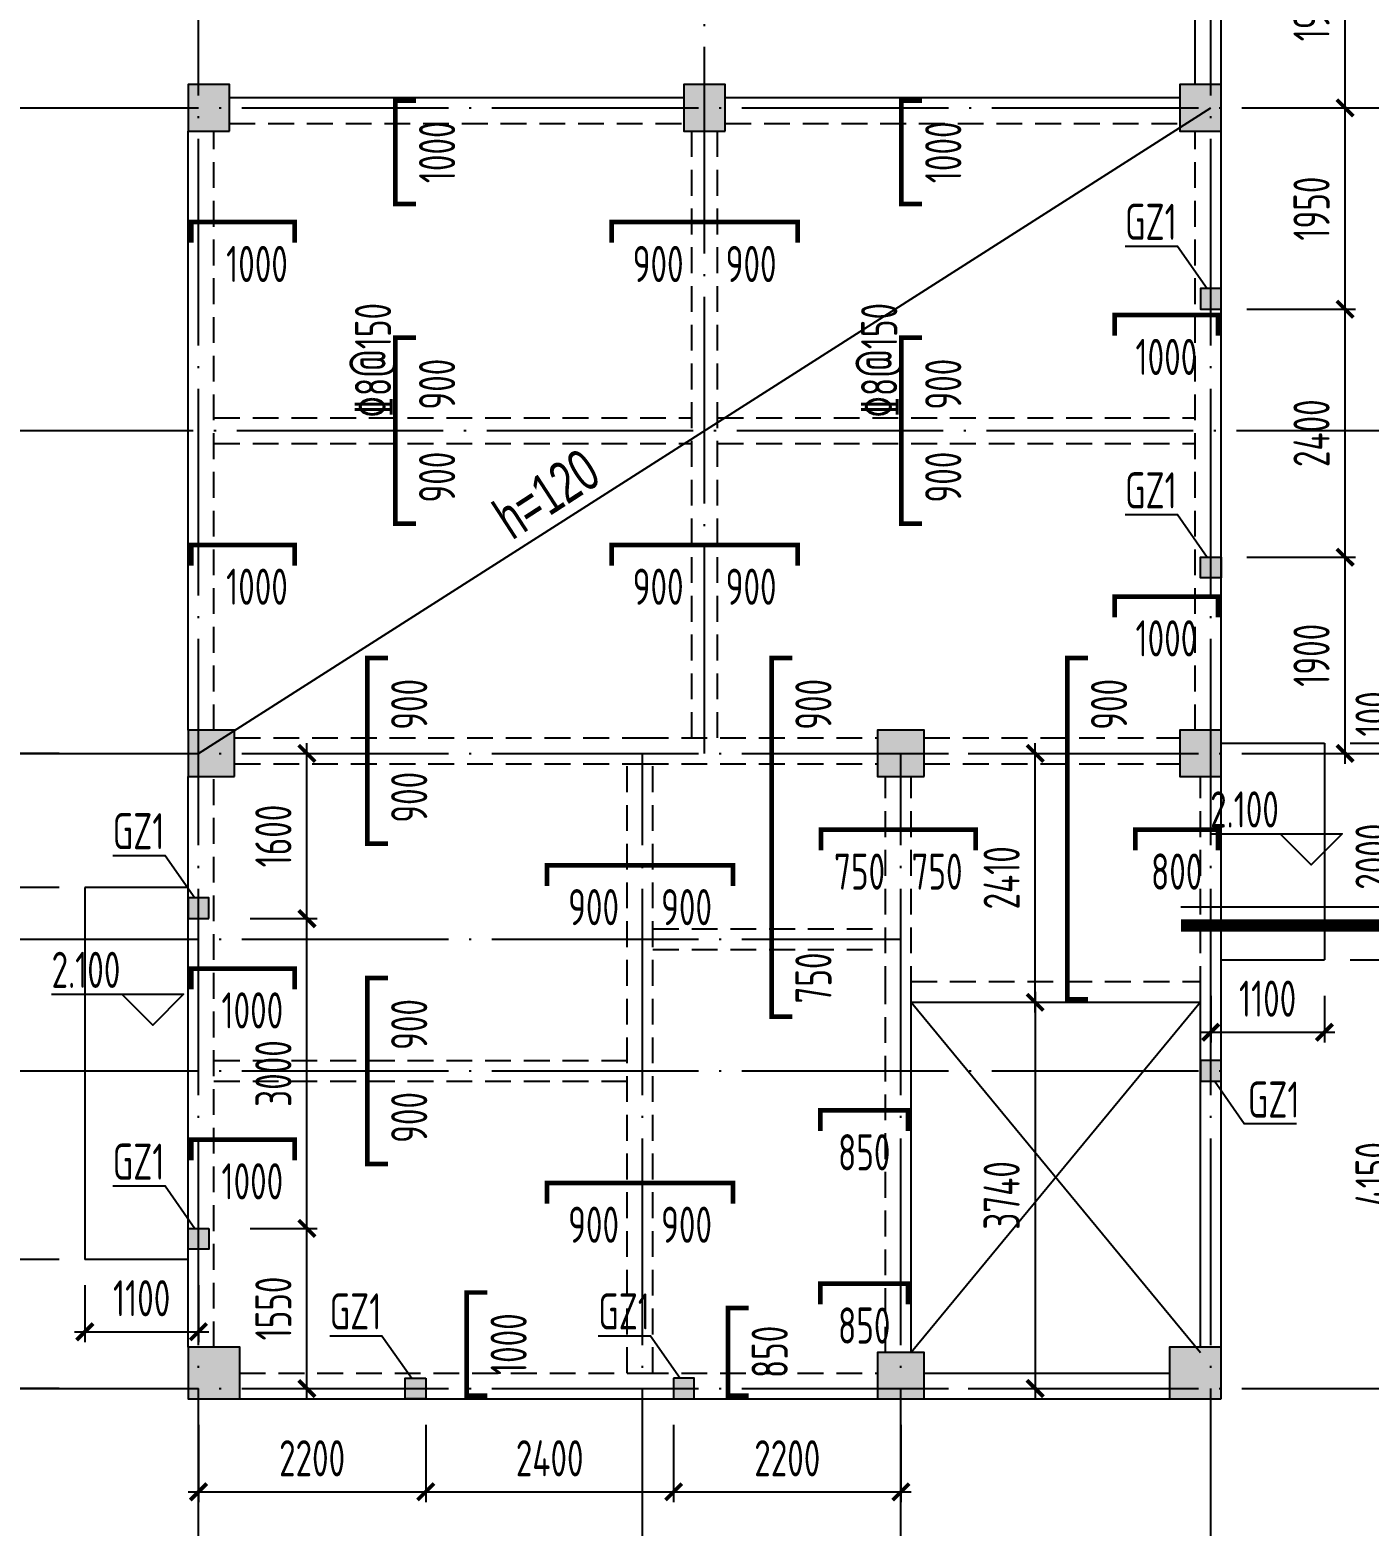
# Model space of a CAD drawing. Extents: x 287149 to 898857, y 100802 to 160212.
# Drawn here: x 718655 to 731619, y 109480 to 123967 of the extents above; entities that cross this region are included whole.
import ezdxf
from ezdxf.enums import TextEntityAlignment as Align

# ---------------------------------------------------------------- set-up
doc = ezdxf.new("R2010")
doc.units = 0
doc.header["$LTSCALE"] = 1000
doc.linetypes.add('3', pattern=[3.75, 2.5, -1.25])
doc.linetypes.add('DOTE', pattern=[2.42, 2, -0.2, 0.02, -0.2])
doc.layers.get('0').update_dxf_attribs({"linetype": 'CONTINUOUS'})
doc.layers.get('DEFPOINTS').update_dxf_attribs({"linetype": 'CONTINUOUS'})
for name, color, linetype in [('AXIS', 8, 'DOTE'), ('COLU', 7, 'CONTINUOUS'), ('DIM', 3, 'CONTINUOUS'), ('S_BEAM', 4, 'CONTINUOUS'), ('S_BEAMDASH', 134, '3'), ('S_CL', 2, 'CONTINUOUS'), ('TEXT', 7, 'CONTINUOUS'), ('THIN', 7, 'CONTINUOUS'), ('构造', 6, 'CONTINUOUS'), ('柱涂实', 54, 'CONTINUOUS'), ('第三道尺寸线', 4, 'CONTINUOUS'), ('零厚板', 7, 'CONTINUOUS')]:
    doc.layers.add(name, color=color, linetype=linetype)
for name, color, linetype, lineweight in [('S_SlabUpBar', 1, 'CONTINUOUS', 35), ('S_SlabUpBarDim', 84, 'CONTINUOUS', 25), ('S_SlabUpBarText', 7, 'CONTINUOUS', 25)]:
    doc.layers.add(name, color=color, linetype=linetype, lineweight=lineweight)
doc.styles.add('hztxt', font='tssdeng.shx', dxfattribs={"width": 0.7, "height": 10, "bigfont": 'hztxt.shx'})
doc.styles.add('TQ__Complex', font='tq__comp.shx')
doc.styles.add('TSSD_Dimension', font='tssdeng.shx', dxfattribs={"width": 0.7, "bigfont": 'hztxt.shx'})
doc.styles.add('TSSD_Label', font='tssdeng.shx', dxfattribs={"width": 0.7, "bigfont": 'aHzTXT.shx'})
doc.styles.add('TSSD_Rein', font='tssdeng.shx', dxfattribs={"width": 0.7, "bigfont": 'hztxt.shx'})
doc.dimstyles.new('TSSD_100_100', dxfattribs={"dimtxt": 350, "dimasz": 150, "dimexe": 100, "dimexo": 250, "dimgap": 150, "dimtad": 1, "dimdec": 0, "dimzin": 0, "dimdsep": 46, "dimtxsty": 'TSSD_Dimension', "dimblk": 'ARCHTICK', "dimcen": 0, "dimdle": 100, "dimclrd": 3, "dimclre": 3, "dimclrt": 7, "dimadec": 0, "dimazin": 0, "dimtfac": 1, "dimtdec": 0, "dimtix": 1, "dimtmove": 2, "dimatfit": 3, "dimfxl": 100, "dimtolj": 1, "dimtzin": 0, "dimarcsym": 0})

# ---------------------------------------------------------------- blocks, each defined once
blk = doc.blocks.new('_ARCHTICK')
at = {"color": 0}
blk.add_lwpolyline([(-0.53033, -0.53033, 0.25, 0.25, 0), (0.53033, 0.53033, 0.5, 0.5, 0)], format="xyseb", dxfattribs=at)
blk = doc.blocks.new('*D272')
at = {"layer": 'DEFPOINTS', "color": 0}
for p in [(727486.970631, 116961.708046), (728386.970631, 116961.708046), (727486.970631, 114551.70858)]:
    blk.add_point(p, dxfattribs=at)
at = {"layer": '第三道尺寸线', "color": 3, "lineweight": -2}
for p, q in [((728386.970631, 114451.70858), (728386.970631, 117061.708046)), ((727736.970631, 116961.708046), (728486.970631, 116961.708046)), ((727736.970631, 114551.70858), (728486.970631, 114551.70858))]:
    blk.add_line(p, q, dxfattribs=at)
at = {"layer": '第三道尺寸线', "color": 3, "lineweight": -2, "xscale": 150, "yscale": 150, "zscale": 150}
for p, rotation in [((728386.970631, 116961.708046), 90), ((728386.970631, 114551.70858), 270)]:
    blk.add_blockref('_ARCHTICK', p, dxfattribs=dict(at, rotation=rotation))
at = {"layer": '第三道尺寸线', "color": 7, "insert": (728061.970631, 115756.708313), "char_height": 350, "attachment_point": 5, "rotation": 90, "style": 'TSSD_Dimension'}
blk.add_mtext('\\A1;2410', dxfattribs=at)
blk = doc.blocks.new('*D273')
at = {"layer": 'DEFPOINTS', "color": 0}
for p in [(727486.970631, 114551.70858), (727486.970631, 110811.708046), (728386.970631, 110811.708046)]:
    blk.add_point(p, dxfattribs=at)
at = {"layer": '第三道尺寸线', "color": 3, "lineweight": -2}
for p, q in [((728386.970631, 114651.70858), (728386.970631, 110711.708046)), ((727736.970631, 114551.70858), (728486.970631, 114551.70858)), ((727736.970631, 110811.708046), (728486.970631, 110811.708046))]:
    blk.add_line(p, q, dxfattribs=at)
at = {"layer": '第三道尺寸线', "color": 3, "lineweight": -2, "xscale": 150, "yscale": 150, "zscale": 150}
for p, rotation in [((728386.970631, 114551.70858), 90), ((728386.970631, 110811.708046), 270)]:
    blk.add_blockref('_ARCHTICK', p, dxfattribs=dict(at, rotation=rotation))
at = {"layer": '第三道尺寸线', "color": 7, "insert": (728061.970631, 112681.708313), "char_height": 350, "attachment_point": 5, "rotation": 90, "style": 'TSSD_Dimension'}
blk.add_mtext('\\A1;3740', dxfattribs=at)
blk = doc.blocks.new('*D274')
at = {"layer": 'DEFPOINTS', "color": 0}
for p in [(719186.971394, 112061.708046), (720286.971394, 112061.708046), (720286.971394, 111361.514978)]:
    blk.add_point(p, dxfattribs=at)
at = {"layer": 'DIM', "color": 3, "lineweight": -2}
for p, q in [((719186.971394, 111811.708046), (719186.971394, 111261.514978)), ((720286.971394, 111811.708046), (720286.971394, 111261.514978)), ((719086.971394, 111361.514978), (720386.971394, 111361.514978))]:
    blk.add_line(p, q, dxfattribs=at)
at = {"layer": 'DIM', "color": 3, "lineweight": -2, "xscale": 150, "yscale": 150, "zscale": 150, "rotation": 180}
blk.add_blockref('_ARCHTICK', (719186.971394, 111361.514978), dxfattribs=at)
at = {"layer": 'DIM', "color": 3, "lineweight": -2, "xscale": 150, "yscale": 150, "zscale": 150}
blk.add_blockref('_ARCHTICK', (720286.971394, 111361.514978), dxfattribs=at)
at = {"layer": 'DIM', "color": 7, "insert": (719736.971394, 111686.514978), "char_height": 350, "attachment_point": 5, "style": 'TSSD_Dimension'}
blk.add_mtext('\\A1;1100', dxfattribs=at)
blk = doc.blocks.new('*D275')
at = {"layer": 'DEFPOINTS', "color": 0}
for p in [(718386.971394, 112061.708046), (719186.971394, 112061.708046), (719186.971394, 110811.708046)]:
    blk.add_point(p, dxfattribs=at)
at = {"layer": 'DIM', "color": 3, "lineweight": -2}
for p, q in [((718386.971394, 110711.708046), (718386.971394, 112161.708046)), ((718936.971394, 112061.708046), (718286.971394, 112061.708046)), ((718936.971394, 110811.708046), (718286.971394, 110811.708046))]:
    blk.add_line(p, q, dxfattribs=at)
at = {"layer": 'DIM', "color": 3, "lineweight": -2, "xscale": 150, "yscale": 150, "zscale": 150}
for p, rotation in [((718386.971394, 112061.708046), 90), ((718386.971394, 110811.708046), 270)]:
    blk.add_blockref('_ARCHTICK', p, dxfattribs=dict(at, rotation=rotation))
at = {"layer": 'DIM', "color": 7, "insert": (718061.971394, 111436.708046), "char_height": 350, "attachment_point": 5, "rotation": 90, "style": 'TSSD_Dimension'}
blk.add_mtext('\\A1;1250', dxfattribs=at)
blk = doc.blocks.new('*D276')
at = {"layer": 'DEFPOINTS', "color": 0}
for p in [(718386.971394, 115661.708046), (719186.971394, 115661.708046), (719186.971394, 112061.708046)]:
    blk.add_point(p, dxfattribs=at)
at = {"layer": 'DIM', "color": 3, "lineweight": -2}
for p, q in [((718386.971394, 111961.708046), (718386.971394, 115761.708046)), ((718936.971394, 115661.708046), (718286.971394, 115661.708046)), ((718936.971394, 112061.708046), (718286.971394, 112061.708046))]:
    blk.add_line(p, q, dxfattribs=at)
at = {"layer": 'DIM', "color": 3, "lineweight": -2, "xscale": 150, "yscale": 150, "zscale": 150}
for p, rotation in [((718386.971394, 115661.708046), 90), ((718386.971394, 112061.708046), 270)]:
    blk.add_blockref('_ARCHTICK', p, dxfattribs=dict(at, rotation=rotation))
at = {"layer": 'DIM', "color": 7, "insert": (718061.971394, 113861.708046), "char_height": 350, "attachment_point": 5, "rotation": 90, "style": 'TSSD_Dimension'}
blk.add_mtext('\\A1;3600', dxfattribs=at)
blk = doc.blocks.new('*D277')
at = {"layer": 'DEFPOINTS', "color": 0}
for p in [(718386.971394, 116961.708046), (719186.971394, 116961.708046), (719186.971394, 115661.708046)]:
    blk.add_point(p, dxfattribs=at)
at = {"layer": 'DIM', "color": 3, "lineweight": -2}
for p, q in [((718386.971394, 115561.708046), (718386.971394, 117061.708046)), ((718936.971394, 116961.708046), (718286.971394, 116961.708046)), ((718936.971394, 115661.708046), (718286.971394, 115661.708046))]:
    blk.add_line(p, q, dxfattribs=at)
at = {"layer": 'DIM', "color": 3, "lineweight": -2, "xscale": 150, "yscale": 150, "zscale": 150}
for p, rotation in [((718386.971394, 116961.708046), 90), ((718386.971394, 115661.708046), 270)]:
    blk.add_blockref('_ARCHTICK', p, dxfattribs=dict(at, rotation=rotation))
at = {"layer": 'DIM', "color": 7, "insert": (718061.971394, 116311.708046), "char_height": 350, "attachment_point": 5, "rotation": 90, "style": 'TSSD_Dimension'}
blk.add_mtext('\\A1;1300', dxfattribs=at)
blk = doc.blocks.new('*D278')
at = {"layer": 'DEFPOINTS', "color": 0}
for p in [(730086.971394, 114864.397738), (731186.971394, 114864.397738), (731186.971394, 114261.793439)]:
    blk.add_point(p, dxfattribs=at)
at = {"layer": 'DIM', "color": 3, "lineweight": -2}
for p, q in [((730086.971394, 114614.397738), (730086.971394, 114161.793439)), ((731186.971394, 114614.397738), (731186.971394, 114161.793439)), ((729986.971394, 114261.793439), (731286.971394, 114261.793439))]:
    blk.add_line(p, q, dxfattribs=at)
at = {"layer": 'DIM', "color": 3, "lineweight": -2, "xscale": 150, "yscale": 150, "zscale": 150, "rotation": 180}
blk.add_blockref('_ARCHTICK', (730086.971394, 114261.793439), dxfattribs=at)
at = {"layer": 'DIM', "color": 3, "lineweight": -2, "xscale": 150, "yscale": 150, "zscale": 150}
blk.add_blockref('_ARCHTICK', (731186.971394, 114261.793439), dxfattribs=at)
at = {"layer": 'DIM', "color": 7, "insert": (730636.971394, 114586.793439), "char_height": 350, "attachment_point": 5, "style": 'TSSD_Dimension'}
blk.add_mtext('\\A1;1100', dxfattribs=at)
blk = doc.blocks.new('*D279')
at = {"layer": 'DEFPOINTS', "color": 0}
for p in [(731186.971394, 114961.708046), (731987.195998, 114961.708046), (731186.971394, 110811.708046)]:
    blk.add_point(p, dxfattribs=at)
at = {"layer": 'DIM', "color": 3, "lineweight": -2}
for p, q in [((731987.195998, 110711.708046), (731987.195998, 115061.708046)), ((731436.971394, 114961.708046), (732087.195998, 114961.708046)), ((731436.971394, 110811.708046), (732087.195998, 110811.708046))]:
    blk.add_line(p, q, dxfattribs=at)
at = {"layer": 'DIM', "color": 3, "lineweight": -2, "xscale": 150, "yscale": 150, "zscale": 150}
for p, rotation in [((731987.195998, 114961.708046), 90), ((731987.195998, 110811.708046), 270)]:
    blk.add_blockref('_ARCHTICK', p, dxfattribs=dict(at, rotation=rotation))
at = {"layer": 'DIM', "color": 7, "insert": (731662.195998, 112886.708046), "char_height": 350, "attachment_point": 5, "rotation": 90, "style": 'TSSD_Dimension'}
blk.add_mtext('\\A1;4150', dxfattribs=at)
blk = doc.blocks.new('*D280')
at = {"layer": 'DEFPOINTS', "color": 0}
for p in [(731186.971394, 116961.708046), (731987.195998, 116961.708046), (731186.971394, 114961.708046)]:
    blk.add_point(p, dxfattribs=at)
at = {"layer": 'DIM', "color": 3, "lineweight": -2}
for p, q in [((731987.195998, 114861.708046), (731987.195998, 117061.708046)), ((731436.971394, 116961.708046), (732087.195998, 116961.708046)), ((731436.971394, 114961.708046), (732087.195998, 114961.708046))]:
    blk.add_line(p, q, dxfattribs=at)
at = {"layer": 'DIM', "color": 3, "lineweight": -2, "xscale": 150, "yscale": 150, "zscale": 150}
for p, rotation in [((731987.195998, 116961.708046), 90), ((731987.195998, 114961.708046), 270)]:
    blk.add_blockref('_ARCHTICK', p, dxfattribs=dict(at, rotation=rotation))
at = {"layer": 'DIM', "color": 7, "insert": (731662.195998, 115961.708046), "char_height": 350, "attachment_point": 5, "rotation": 90, "style": 'TSSD_Dimension'}
blk.add_mtext('\\A1;2000', dxfattribs=at)
blk = doc.blocks.new('*D281')
at = {"layer": 'DEFPOINTS', "color": 0}
for p in [(731186.971394, 117061.708046), (731987.195998, 117061.708046), (731186.971394, 116961.708046)]:
    blk.add_point(p, dxfattribs=at)
at = {"layer": 'DIM', "color": 3, "lineweight": -2}
for p, q in [((731987.195998, 117061.708046), (731987.195998, 117211.708046)), ((731436.971394, 117061.708046), (732087.195998, 117061.708046)), ((731987.195998, 116961.708046), (731987.195998, 117061.708046)), ((731436.971394, 116961.708046), (732087.195998, 116961.708046)), ((731987.195998, 116961.708046), (731987.195998, 116811.708046))]:
    blk.add_line(p, q, dxfattribs=at)
at = {"layer": 'DIM', "color": 3, "lineweight": -2, "xscale": 150, "yscale": 150, "zscale": 150}
for p, rotation in [((731987.195998, 117061.708046), 270), ((731987.195998, 116961.708046), 90)]:
    blk.add_blockref('_ARCHTICK', p, dxfattribs=dict(at, rotation=rotation))
at = {"layer": 'DIM', "color": 7, "insert": (731662.195998, 117343.951635), "char_height": 350, "attachment_point": 5, "rotation": 90, "style": 'TSSD_Dimension'}
blk.add_mtext('\\A1;100', dxfattribs=at)
blk = doc.blocks.new('*D285')
at = {"layer": 'DEFPOINTS', "color": 0}
for p in [(720536.971394, 112361.708046), (721336.971394, 112361.708046), (720536.971394, 110811.708046)]:
    blk.add_point(p, dxfattribs=at)
at = {"layer": 'DIM', "color": 3, "lineweight": -2}
for p, q in [((721336.971394, 110711.708046), (721336.971394, 112461.708046)), ((720786.971394, 112361.708046), (721436.971394, 112361.708046)), ((720786.971394, 110811.708046), (721436.971394, 110811.708046))]:
    blk.add_line(p, q, dxfattribs=at)
at = {"layer": 'DIM', "color": 3, "lineweight": -2, "xscale": 150, "yscale": 150, "zscale": 150}
for p, rotation in [((721336.971394, 112361.708046), 90), ((721336.971394, 110811.708046), 270)]:
    blk.add_blockref('_ARCHTICK', p, dxfattribs=dict(at, rotation=rotation))
at = {"layer": 'DIM', "color": 7, "insert": (721011.971394, 111586.708046), "char_height": 350, "attachment_point": 5, "rotation": 90, "style": 'TSSD_Dimension'}
blk.add_mtext('\\A1;1550', dxfattribs=at)
blk = doc.blocks.new('*D286')
at = {"layer": 'DEFPOINTS', "color": 0}
for p in [(720536.971394, 115361.708046), (721336.971394, 115361.708046), (720536.971394, 112361.708046)]:
    blk.add_point(p, dxfattribs=at)
at = {"layer": 'DIM', "color": 3, "lineweight": -2}
for p, q in [((721336.971394, 112261.708046), (721336.971394, 115461.708046)), ((720786.971394, 115361.708046), (721436.971394, 115361.708046)), ((720786.971394, 112361.708046), (721436.971394, 112361.708046))]:
    blk.add_line(p, q, dxfattribs=at)
at = {"layer": 'DIM', "color": 3, "lineweight": -2, "xscale": 150, "yscale": 150, "zscale": 150}
for p, rotation in [((721336.971394, 115361.708046), 90), ((721336.971394, 112361.708046), 270)]:
    blk.add_blockref('_ARCHTICK', p, dxfattribs=dict(at, rotation=rotation))
at = {"layer": 'DIM', "color": 7, "insert": (721011.971394, 113861.708046), "char_height": 350, "attachment_point": 5, "rotation": 90, "style": 'TSSD_Dimension'}
blk.add_mtext('\\A1;3000', dxfattribs=at)
blk = doc.blocks.new('*D287')
at = {"layer": 'DEFPOINTS', "color": 0}
for p in [(720536.971394, 116961.708046), (721336.971394, 116961.708046), (720536.971394, 115361.708046)]:
    blk.add_point(p, dxfattribs=at)
at = {"layer": 'DIM', "color": 3, "lineweight": -2}
for p, q in [((721336.971394, 115261.708046), (721336.971394, 117061.708046)), ((720786.971394, 116961.708046), (721436.971394, 116961.708046)), ((720786.971394, 115361.708046), (721436.971394, 115361.708046))]:
    blk.add_line(p, q, dxfattribs=at)
at = {"layer": 'DIM', "color": 3, "lineweight": -2, "xscale": 150, "yscale": 150, "zscale": 150}
for p, rotation in [((721336.971394, 116961.708046), 90), ((721336.971394, 115361.708046), 270)]:
    blk.add_blockref('_ARCHTICK', p, dxfattribs=dict(at, rotation=rotation))
at = {"layer": 'DIM', "color": 7, "insert": (721011.971394, 116161.708046), "char_height": 350, "attachment_point": 5, "rotation": 90, "style": 'TSSD_Dimension'}
blk.add_mtext('\\A1;1600', dxfattribs=at)
blk = doc.blocks.new('*D290')
at = {"layer": 'DEFPOINTS', "color": 0}
for p in [(720286.971394, 110711.708046), (722486.971394, 110711.708046), (722486.971394, 109811.708046)]:
    blk.add_point(p, dxfattribs=at)
at = {"layer": 'DIM', "color": 3, "lineweight": -2}
for p, q in [((720286.971394, 110461.708046), (720286.971394, 109711.708046)), ((722486.971394, 110461.708046), (722486.971394, 109711.708046)), ((720186.971394, 109811.708046), (722586.971394, 109811.708046))]:
    blk.add_line(p, q, dxfattribs=at)
at = {"layer": 'DIM', "color": 3, "lineweight": -2, "xscale": 150, "yscale": 150, "zscale": 150, "rotation": 180}
blk.add_blockref('_ARCHTICK', (720286.971394, 109811.708046), dxfattribs=at)
at = {"layer": 'DIM', "color": 3, "lineweight": -2, "xscale": 150, "yscale": 150, "zscale": 150}
blk.add_blockref('_ARCHTICK', (722486.971394, 109811.708046), dxfattribs=at)
at = {"layer": 'DIM', "color": 7, "insert": (721386.971394, 110136.708046), "char_height": 350, "attachment_point": 5, "style": 'TSSD_Dimension'}
blk.add_mtext('\\A1;2200', dxfattribs=at)
blk = doc.blocks.new('*D291')
at = {"layer": 'DEFPOINTS', "color": 0}
for p in [(722486.971394, 110711.708046), (724886.971394, 110711.708046), (724886.971394, 109811.708046)]:
    blk.add_point(p, dxfattribs=at)
at = {"layer": 'DIM', "color": 3, "lineweight": -2}
for p, q in [((722486.971394, 110461.708046), (722486.971394, 109711.708046)), ((724886.971394, 110461.708046), (724886.971394, 109711.708046)), ((722386.971394, 109811.708046), (724986.971394, 109811.708046))]:
    blk.add_line(p, q, dxfattribs=at)
at = {"layer": 'DIM', "color": 3, "lineweight": -2, "xscale": 150, "yscale": 150, "zscale": 150, "rotation": 180}
blk.add_blockref('_ARCHTICK', (722486.971394, 109811.708046), dxfattribs=at)
at = {"layer": 'DIM', "color": 3, "lineweight": -2, "xscale": 150, "yscale": 150, "zscale": 150}
blk.add_blockref('_ARCHTICK', (724886.971394, 109811.708046), dxfattribs=at)
at = {"layer": 'DIM', "color": 7, "insert": (723686.971394, 110136.708046), "char_height": 350, "attachment_point": 5, "style": 'TSSD_Dimension'}
blk.add_mtext('\\A1;2400', dxfattribs=at)
blk = doc.blocks.new('*D292')
at = {"layer": 'DEFPOINTS', "color": 0}
for p in [(724886.971394, 110711.708046), (727086.971394, 110711.708046), (727086.971394, 109811.708046)]:
    blk.add_point(p, dxfattribs=at)
at = {"layer": 'DIM', "color": 3, "lineweight": -2}
for p, q in [((724886.971394, 110461.708046), (724886.971394, 109711.708046)), ((727086.971394, 110461.708046), (727086.971394, 109711.708046)), ((724786.971394, 109811.708046), (727186.971394, 109811.708046))]:
    blk.add_line(p, q, dxfattribs=at)
at = {"layer": 'DIM', "color": 3, "lineweight": -2, "xscale": 150, "yscale": 150, "zscale": 150, "rotation": 180}
blk.add_blockref('_ARCHTICK', (724886.971394, 109811.708046), dxfattribs=at)
at = {"layer": 'DIM', "color": 3, "lineweight": -2, "xscale": 150, "yscale": 150, "zscale": 150}
blk.add_blockref('_ARCHTICK', (727086.971394, 109811.708046), dxfattribs=at)
at = {"layer": 'DIM', "color": 7, "insert": (725986.971394, 110136.708046), "char_height": 350, "attachment_point": 5, "style": 'TSSD_Dimension'}
blk.add_mtext('\\A1;2200', dxfattribs=at)
blk = doc.blocks.new('*D298')
at = {"layer": 'DEFPOINTS', "color": 0}
for p in [(730186.970631, 125111.708046), (731386.970631, 125111.708046), (730186.970631, 123211.708046)]:
    blk.add_point(p, dxfattribs=at)
at = {"layer": '第三道尺寸线', "color": 3, "lineweight": -2}
for p, q in [((731386.970631, 123111.708046), (731386.970631, 125211.708046)), ((730436.970631, 125111.708046), (731486.970631, 125111.708046)), ((730436.970631, 123211.708046), (731486.970631, 123211.708046))]:
    blk.add_line(p, q, dxfattribs=at)
at = {"layer": '第三道尺寸线', "color": 3, "lineweight": -2, "xscale": 150, "yscale": 150, "zscale": 150}
for p, rotation in [((731386.970631, 125111.708046), 90), ((731386.970631, 123211.708046), 270)]:
    blk.add_blockref('_ARCHTICK', p, dxfattribs=dict(at, rotation=rotation))
at = {"layer": '第三道尺寸线', "color": 7, "insert": (731061.970631, 124161.708046), "char_height": 350, "attachment_point": 5, "rotation": 90, "style": 'TSSD_Dimension'}
blk.add_mtext('\\A1;1900', dxfattribs=at)
blk = doc.blocks.new('*D299')
at = {"layer": 'DEFPOINTS', "color": 0}
for p in [(730186.970631, 123211.708046), (731386.970631, 123211.708046), (730186.970631, 121261.708046)]:
    blk.add_point(p, dxfattribs=at)
at = {"layer": '第三道尺寸线', "color": 3, "lineweight": -2}
for p, q in [((731386.970631, 121161.708046), (731386.970631, 123311.708046)), ((730436.970631, 123211.708046), (731486.970631, 123211.708046)), ((730436.970631, 121261.708046), (731486.970631, 121261.708046))]:
    blk.add_line(p, q, dxfattribs=at)
at = {"layer": '第三道尺寸线', "color": 3, "lineweight": -2, "xscale": 150, "yscale": 150, "zscale": 150}
for p, rotation in [((731386.970631, 123211.708046), 90), ((731386.970631, 121261.708046), 270)]:
    blk.add_blockref('_ARCHTICK', p, dxfattribs=dict(at, rotation=rotation))
at = {"layer": '第三道尺寸线', "color": 7, "insert": (731061.970631, 122236.708046), "char_height": 350, "attachment_point": 5, "rotation": 90, "style": 'TSSD_Dimension'}
blk.add_mtext('\\A1;1950', dxfattribs=at)
blk = doc.blocks.new('*D300')
at = {"layer": 'DEFPOINTS', "color": 0}
for p in [(730186.970631, 121261.708046), (731386.970631, 121261.708046), (730186.970631, 118861.708046)]:
    blk.add_point(p, dxfattribs=at)
at = {"layer": '第三道尺寸线', "color": 3, "lineweight": -2}
for p, q in [((730436.970631, 121261.708046), (731486.970631, 121261.708046)), ((731386.970631, 118761.708046), (731386.970631, 121361.708046)), ((730436.970631, 118861.708046), (731486.970631, 118861.708046))]:
    blk.add_line(p, q, dxfattribs=at)
at = {"layer": '第三道尺寸线', "color": 3, "lineweight": -2, "xscale": 150, "yscale": 150, "zscale": 150}
for p, rotation in [((731386.970631, 121261.708046), 90), ((731386.970631, 118861.708046), 270)]:
    blk.add_blockref('_ARCHTICK', p, dxfattribs=dict(at, rotation=rotation))
at = {"layer": '第三道尺寸线', "color": 7, "insert": (731061.970631, 120061.708046), "char_height": 350, "attachment_point": 5, "rotation": 90, "style": 'TSSD_Dimension'}
blk.add_mtext('\\A1;2400', dxfattribs=at)
blk = doc.blocks.new('*D301')
at = {"layer": 'DEFPOINTS', "color": 0}
for p in [(730186.970631, 118861.708046), (731386.970631, 118861.708046), (730186.970631, 116961.708046)]:
    blk.add_point(p, dxfattribs=at)
at = {"layer": '第三道尺寸线', "color": 3, "lineweight": -2}
for p, q in [((731386.970631, 116861.708046), (731386.970631, 118961.708046)), ((730436.970631, 118861.708046), (731486.970631, 118861.708046)), ((730436.970631, 116961.708046), (731486.970631, 116961.708046))]:
    blk.add_line(p, q, dxfattribs=at)
at = {"layer": '第三道尺寸线', "color": 3, "lineweight": -2, "xscale": 150, "yscale": 150, "zscale": 150}
for p, rotation in [((731386.970631, 118861.708046), 90), ((731386.970631, 116961.708046), 270)]:
    blk.add_blockref('_ARCHTICK', p, dxfattribs=dict(at, rotation=rotation))
at = {"layer": '第三道尺寸线', "color": 7, "insert": (731061.970631, 117911.708046), "char_height": 350, "attachment_point": 5, "rotation": 90, "style": 'TSSD_Dimension'}
blk.add_mtext('\\A1;1900', dxfattribs=at)

msp = doc.modelspace()

# ---------------------------------------------------------------- hatches: boundary and pattern name
at = {"layer": '柱涂实'}
for points in [[(720586.971, 122986.708), (720586.971, 123436.708), (720186.971, 123436.708), (720186.971, 122986.708)], [(725386.971, 122986.708), (725386.971, 123436.708), (724986.971, 123436.708), (724986.971, 122986.708)], [(730186.971, 122986.708), (730186.971, 123436.708), (729786.971, 123436.708), (729786.971, 122986.708)], [(730186.971, 121461.708), (729986.971, 121461.708), (729986.971, 121261.708), (730186.971, 121261.708)], [(730186.971, 118661.708), (729986.971, 118661.708), (729986.971, 118861.708), (730186.971, 118861.708)], [(720636.971, 116736.708), (720636.971, 117186.708), (720186.971, 117186.708), (720186.971, 116736.708)], [(727311.971, 116736.708), (727311.971, 117186.708), (726861.971, 117186.708), (726861.971, 116736.708)], [(730186.971, 116736.708), (730186.971, 117186.708), (729786.971, 117186.708), (729786.971, 116736.708)], [(720386.971, 115561.708), (720186.971, 115561.708), (720186.971, 115361.708), (720386.971, 115361.708)], [(729986.971, 113786.708), (730186.971, 113786.708), (730186.971, 113986.708), (729986.971, 113986.708)], [(720386.971, 112161.708), (720186.971, 112161.708), (720186.971, 112361.708), (720386.971, 112361.708)], [(720686.971, 110711.708), (720686.971, 111211.708), (720186.971, 111211.708), (720186.971, 110711.708)], [(727311.971, 110711.708), (727311.971, 111161.708), (726861.971, 111161.708), (726861.971, 110711.708)], [(730186.971, 110711.708), (730186.971, 111211.708), (729686.971, 111211.708), (729686.971, 110711.708)], [(722486.971, 110711.708), (722286.971, 110711.708), (722286.971, 110911.708), (722486.971, 110911.708)], [(724886.971, 110711.708), (725086.971, 110711.708), (725086.971, 110911.708), (724886.971, 110911.708)]]:
    msp.add_hatch(color=256, dxfattribs=at).paths.add_polyline_path(points)

# ---------------------------------------------------------------- linework, layer by layer
at = {"layer": 'AXIS'}
for p, q in [((720286.971, 108811.708), (720286.971, 137111.708)), ((725186.971, 116961.708), (725186.971, 137111.708)), ((730086.971, 108811.708), (730086.971, 137111.708)), ((718286.971, 123211.708), (732086.971, 123211.708)), ((718237.045, 120086.708), (732037.045, 120086.708)), ((718286.971, 116961.708), (732086.971, 116961.708)), ((724586.971, 108811.708), (724586.971, 116961.708)), ((727086.971, 108811.708), (727086.971, 116961.708)), ((718286.971, 115161.708), (727086.971, 115161.708)), ((718286.971, 113886.708), (730186.971, 113886.708)), ((718286.971, 110811.708), (732086.971, 110811.708))]:
    msp.add_line(p, q, dxfattribs=at)
at = {"layer": 'COLU', "ltscale": 0.01}
for points in [[(730186.971, 121261.708), (730186.971, 121461.708), (729986.971, 121461.708), (729986.971, 121261.708)], [(730186.971, 118861.708), (730186.971, 118661.708), (729986.971, 118661.708), (729986.971, 118861.708)], [(720386.971, 115361.708), (720386.971, 115561.708), (720186.971, 115561.708), (720186.971, 115361.708)], [(729986.971, 113986.708), (729986.971, 113786.708), (730186.971, 113786.708), (730186.971, 113986.708)], [(720386.971, 112361.708), (720386.971, 112161.708), (720186.971, 112161.708), (720186.971, 112361.708)], [(722486.971, 110911.708), (722486.971, 110711.708), (722286.971, 110711.708), (722286.971, 110911.708)], [(724886.971, 110911.708), (724886.971, 110711.708), (725086.971, 110711.708), (725086.971, 110911.708)]]:
    msp.add_lwpolyline(points, close=True, dxfattribs=at)
at = {"layer": 'S_BEAM', "ltscale": 0.01}
for p, q in [((729936.971, 123436.708), (729936.971, 129211.708)), ((730186.971, 123436.708), (730186.971, 129211.708)), ((720586.971, 123311.708), (724986.971, 123311.708)), ((725386.971, 123311.708), (729786.971, 123311.708)), ((720186.971, 117186.708), (720186.971, 122986.708)), ((730186.971, 117186.708), (730186.971, 122986.708)), ((720186.971, 111211.708), (720186.971, 116736.708)), ((730186.971, 114751.709), (730186.971, 116736.708)), ((730186.971, 111211.708), (730186.971, 114751.709)), ((727186.971, 111161.708), (727186.971, 114651.709)), ((729986.971, 111211.708), (729986.971, 114651.709)), ((727186.971, 114551.709), (729986.971, 114551.709)), ((727311.971, 110961.708), (729686.971, 110961.708)), ((720686.971, 110711.708), (724586.971, 110711.708)), ((724586.971, 110711.708), (726861.971, 110711.708)), ((727311.971, 110711.708), (729686.971, 110711.708))]:
    msp.add_line(p, q, dxfattribs=at)
at = {"layer": 'S_BEAMDASH', "ltscale": 0.1}
for p, q in [((720586.971, 123061.708), (724986.971, 123061.708)), ((725386.971, 123061.708), (729786.971, 123061.708)), ((720436.971, 117186.708), (720436.971, 122986.708)), ((725061.971, 117111.708), (725061.971, 122986.708)), ((725311.971, 117111.708), (725311.971, 122986.708)), ((729936.971, 117186.708), (729936.971, 122986.708)), ((720436.971, 120211.708), (725061.971, 120211.708)), ((725311.971, 120211.708), (729936.971, 120211.708)), ((720436.971, 119961.708), (725061.971, 119961.708)), ((725311.971, 119961.708), (729936.971, 119961.708)), ((720636.971, 117111.708), (724586.971, 117111.708)), ((724586.971, 117111.708), (726861.971, 117111.708)), ((727311.971, 117111.708), (729786.971, 117111.708)), ((720636.971, 116861.708), (724586.971, 116861.708)), ((724436.971, 110961.708), (724436.971, 116861.708)), ((724586.971, 116861.708), (726861.971, 116861.708)), ((724686.971, 110961.708), (724686.971, 116861.708)), ((727311.971, 116861.708), (729786.971, 116861.708)), ((720436.971, 111211.708), (720436.971, 116736.708)), ((726936.971, 114651.709), (726936.971, 116736.708)), ((727186.971, 114651.709), (727186.971, 116736.708)), ((729986.971, 114651.709), (729986.971, 116736.708)), ((724686.971, 115261.708), (726936.971, 115261.708)), ((724686.971, 115061.708), (726936.971, 115061.708)), ((727186.971, 114751.709), (729986.971, 114751.709)), ((726936.971, 111159.248), (726936.971, 114651.709)), ((720436.971, 113986.708), (724436.971, 113986.708)), ((720436.971, 113786.708), (724436.971, 113786.708)), ((720686.971, 110961.708), (724586.971, 110961.708)), ((724586.971, 110961.708), (726861.971, 110961.708))]:
    msp.add_line(p, q, dxfattribs=at)
at = {"layer": 'S_CL', "ltscale": 0.01}
for points in [[(720586.971, 122986.708), (720586.971, 123436.708), (720186.971, 123436.708), (720186.971, 122986.708)], [(725386.971, 122986.708), (725386.971, 123436.708), (724986.971, 123436.708), (724986.971, 122986.708)], [(730186.971, 122986.708), (730186.971, 123436.708), (729786.971, 123436.708), (729786.971, 122986.708)], [(720636.971, 116736.708), (720636.971, 117186.708), (720186.971, 117186.708), (720186.971, 116736.708)], [(727311.971, 116736.708), (727311.971, 117186.708), (726861.971, 117186.708), (726861.971, 116736.708)], [(730186.971, 116736.708), (730186.971, 117186.708), (729786.971, 117186.708), (729786.971, 116736.708)], [(720686.971, 110711.708), (720686.971, 111211.708), (720186.971, 111211.708), (720186.971, 110711.708)], [(727311.971, 110711.708), (727311.971, 111161.708), (726861.971, 111161.708), (726861.971, 110711.708)], [(730186.971, 110711.708), (730186.971, 111211.708), (729686.971, 111211.708), (729686.971, 110711.708)]]:
    msp.add_lwpolyline(points, close=True, dxfattribs=at)
at = {"layer": 'S_SlabUpBar', "ltscale": 0.01, "const_width": 45}
for points in [[(722391.97, 122281.71), (722191.97, 122281.71), (722191.971, 123281.71), (722391.971, 123281.71)], [(727291.971, 122281.71), (727091.971, 122281.71), (727091.972, 123281.71), (727291.972, 123281.71)], [(720216.971, 121905.458), (720216.971, 122105.458), (721216.97, 122105.458), (721216.97, 121905.458)], [(724286.971, 121905.458), (724286.971, 122105.458), (726086.971, 122105.458), (726086.971, 121905.458)], [(729156.97, 121005.458), (729156.97, 121205.458), (730156.97, 121205.458), (730156.97, 121005.458)], [(722391.971, 119186.71), (722191.971, 119186.71), (722191.971, 120986.71), (722391.971, 120986.71)], [(727291.972, 119186.71), (727091.972, 119186.71), (727091.972, 120986.71), (727291.972, 120986.71)], [(720216.971, 118780.457), (720216.971, 118980.457), (721216.971, 118980.457), (721216.971, 118780.457)], [(724286.971, 118780.457), (724286.971, 118980.457), (726086.971, 118980.457), (726086.971, 118780.457)], [(729156.97, 118280.457), (729156.97, 118480.457), (730156.97, 118480.457), (730156.97, 118280.457)], [(722121.971, 116086.708), (721921.971, 116086.708), (721921.971, 117886.708), (722121.971, 117886.708)], [(726035.263, 114411.708), (725835.263, 114411.708), (725835.263, 117886.708), (726035.263, 117886.708)], [(728896.68, 114581.709), (728696.68, 114581.709), (728696.68, 117886.708), (728896.68, 117886.708)], [(726311.971, 116022.209), (726311.971, 116222.209), (727811.971, 116222.207), (727811.971, 116022.207)], [(729356.97, 116022.209), (729356.97, 116222.209), (730156.97, 116222.209), (730156.97, 116022.209)], [(723661.971, 115677.96), (723661.971, 115877.96), (725461.971, 115877.958), (725461.971, 115677.958)], [(720216.972, 114677.96), (720216.972, 114877.96), (721216.971, 114877.958), (721216.971, 114677.958)], [(722121.971, 112986.708), (721921.971, 112986.708), (721921.971, 114786.708), (722121.971, 114786.708)], [(726306.97, 113304.209), (726306.97, 113504.209), (727156.97, 113504.209), (727156.97, 113304.209)], [(720216.972, 113022.972), (720216.972, 113222.972), (721216.971, 113222.972), (721216.971, 113022.972)], [(723661.972, 112602.958), (723661.972, 112802.958), (725461.972, 112802.958), (725461.972, 112602.958)], [(726306.972, 111626.709), (726306.972, 111826.709), (727156.972, 111826.709), (727156.972, 111626.709)], [(723084.332, 110741.708), (722884.332, 110741.708), (722884.332, 111741.708), (723084.332, 111741.708)], [(725611.971, 110741.709), (725411.971, 110741.709), (725411.971, 111591.709), (725611.971, 111591.709)]]:
    msp.add_lwpolyline(points, dxfattribs=at)
at = {"layer": 'TEXT'}
msp.add_line((720286.971, 116961.708), (730086.971, 123211.708), dxfattribs=at)
for points in [[(729257.13, 121873.545), (729763.432, 121873.545), (730051.546, 121461.708)], [(729257.13, 119273.545), (729763.432, 119273.545), (730051.546, 118861.708)], [(719457.131, 115973.545), (719963.433, 115973.545), (720251.547, 115561.708)], [(730916.811, 113374.871), (730410.51, 113374.871), (730122.395, 113786.708)], [(719457.131, 112773.545), (719963.433, 112773.545), (720251.547, 112361.708)], [(721557.131, 111323.545), (722063.433, 111323.545), (722351.547, 110911.708)], [(724157.131, 111323.545), (724663.433, 111323.545), (724951.547, 110911.708)]]:
    msp.add_lwpolyline(points, dxfattribs=at)
at = {"layer": 'THIN'}
msp.add_line((729798.231, 115475.123), (734209.179, 115475.123), dxfattribs=at)
for points in [[(730080.247, 116184.083), (731358.709, 116184.083), (731058.709, 115884.083), (730758.709, 116184.083)], [(718865.092, 114630.863), (720143.554, 114630.863), (719843.554, 114330.863), (719543.554, 114630.863)]]:
    msp.add_lwpolyline(points, dxfattribs=at)
at = {"layer": 'THIN', "const_width": 120}
msp.add_lwpolyline([(729798.231, 115295.123), (731808.627, 115295.123)], dxfattribs=at)
at = {"layer": '构造'}
for p, q in [((730186.971, 117061.708), (731186.971, 117061.708)), ((731186.971, 117061.708), (731186.971, 114961.708)), ((720186.971, 115661.708), (719186.971, 115661.708)), ((719186.971, 115661.708), (719186.971, 112061.708)), ((730186.971, 114961.708), (731186.971, 114961.708)), ((720186.971, 112061.708), (719186.971, 112061.708))]:
    msp.add_line(p, q, dxfattribs=at)
at = {"layer": '零厚板', "ltscale": 0.01}
for p, q in [((727186.971, 114551.709), (729986.971, 111161.708)), ((729986.971, 114551.709), (727186.971, 111161.708))]:
    msp.add_line(p, q, dxfattribs=at)

# ---------------------------------------------------------------- texts
at = {"layer": 'S_SlabUpBarDim', "style": 'hztxt', "width": 0.7}
for s, p in [('1000', (722771.92, 122781.71)), ('1000', (727671.921, 122781.71)), ('900', (722771.921, 120536.71)), ('900', (727671.921, 120536.71)), ('900', (722771.921, 119636.71)), ('900', (727671.921, 119636.71)), ('900', (722501.921, 117436.708)), ('900', (726415.214, 117436.708)), ('900', (729276.631, 117436.708)), ('900', (722501.921, 116536.708)), ('750', (726415.214, 114786.708)), ('900', (722501.921, 114336.708)), ('900', (722501.921, 113436.708)), ('1000', (723464.281, 111241.708)), ('850', (725991.921, 111166.709))]:
    msp.add_text(s, height=350, rotation=89.999998, dxfattribs=at).set_placement(p, align=Align.CENTER)
for s, p in [('1000', (720853.553, 121525.508)), ('900', (724736.971, 121525.508)), ('900', (725636.971, 121525.508)), ('1000', (729656.97, 120625.508)), ('1000', (720853.553, 118400.508)), ('900', (724736.971, 118400.508)), ('900', (725636.971, 118400.508)), ('1000', (729656.97, 117900.508)), ('750', (726686.971, 115642.258)), ('750', (727436.971, 115642.258)), ('800', (729756.97, 115642.258)), ('900', (724111.971, 115298.009)), ('900', (725011.971, 115298.009)), ('1000', (720808.46, 114298.009)), ('850', (726731.97, 112924.258)), ('1000', (720808.46, 112643.023)), ('900', (724111.972, 112223.009)), ('900', (725011.972, 112223.009)), ('850', (726731.972, 111246.759))]:
    msp.add_text(s, height=350, dxfattribs=at).set_placement(p, align=Align.CENTER)
at = {"layer": 'S_SlabUpBarText', "style": 'hztxt', "width": 0.7}
for p in [(722151.921, 120211.71), (727051.922, 120211.71)]:
    msp.add_text('%%1328@150', height=350, rotation=89.999992, dxfattribs=at).set_placement(p)
at = {"layer": 'TEXT', "style": 'TSSD_Rein', "width": 0.7}
for p in [(729257.13, 121933.545), (729257.13, 119333.545), (719457.131, 116033.545), (730445.657, 113434.871), (719457.131, 112833.545), (721557.131, 111383.545), (724157.131, 111383.545)]:
    msp.add_text('GZ1', height=350, dxfattribs=at).set_placement(p)
at = {"layer": 'TEXT', "style": 'TQ__Complex', "width": 0.7}
msp.add_text('h=120', height=400, rotation=33, dxfattribs=at).set_placement((723323.736, 119021.853))
at = {"layer": 'THIN', "style": 'TSSD_Label', "width": 0.7}
for p in [(730080.247, 116244.083), (718865.092, 114690.863)]:
    msp.add_text('2.100', height=350, dxfattribs=at).set_placement(p)

# ---------------------------------------------------------------- dimensions: what is measured, and where the dimension line sits
at = {"layer": 'DIM'}
dim = msp.add_linear_dim(base=(731987.196, 117061.708), p1=(731186.971, 116961.708), p2=(731186.971, 117061.708), angle=90, dimstyle='TSSD_100_100', dxfattribs=at)
dim.commit()
dim.dimension.update_dxf_attribs({"geometry": '*D281', "text_midpoint": (731662.196, 117343.952), "dimtype": 161})
for p1, p2, distance, picture, middle in [((719186.971, 115661.708), (719186.971, 116961.708), 800, '*D277', (718061.971, 116311.708)), ((720536.971, 115361.708), (720536.971, 116961.708), -800, '*D287', (721011.971, 116161.708)), ((731186.971, 114961.708), (731186.971, 116961.708), -800.225, '*D280', (731662.196, 115961.708)), ((719186.971, 112061.708), (719186.971, 115661.708), 800, '*D276', (718061.971, 113861.708)), ((720536.971, 112361.708), (720536.971, 115361.708), -800, '*D286', (721011.971, 113861.708)), ((731186.971, 110811.708), (731186.971, 114961.708), -800.225, '*D279', (731662.196, 112886.708)), ((730086.971, 114864.398), (731186.971, 114864.398), -602.604, '*D278', (730636.971, 114586.793)), ((720536.971, 110811.708), (720536.971, 112361.708), -800, '*D285', (721011.971, 111586.708)), ((719186.971, 110811.708), (719186.971, 112061.708), 800, '*D275', (718061.971, 111436.708)), ((719186.971, 112061.708), (720286.971, 112061.708), -700.193, '*D274', (719736.971, 111686.515)), ((720286.971, 110711.708), (722486.971, 110711.708), -900, '*D290', (721386.971, 110136.708)), ((722486.971, 110711.708), (724886.971, 110711.708), -900, '*D291', (723686.971, 110136.708)), ((724886.971, 110711.708), (727086.971, 110711.708), -900, '*D292', (725986.971, 110136.708))]:
    dim = msp.add_aligned_dim(p1=p1, p2=p2, distance=distance, dimstyle='TSSD_100_100', dxfattribs=at)
    dim.commit()
    dim.dimension.update_dxf_attribs({"geometry": picture, "text_midpoint": middle})
at = {"layer": '第三道尺寸线'}
for p1, p2, picture, middle in [((730186.971, 123211.708), (730186.971, 125111.708), '*D298', (731061.971, 124161.708)), ((730186.971, 121261.708), (730186.971, 123211.708), '*D299', (731061.971, 122236.708)), ((730186.971, 118861.708), (730186.971, 121261.708), '*D300', (731061.971, 120061.708)), ((730186.971, 116961.708), (730186.971, 118861.708), '*D301', (731061.971, 117911.708))]:
    dim = msp.add_aligned_dim(p1=p1, p2=p2, distance=-1200, dimstyle='TSSD_100_100', dxfattribs=at)
    dim.commit()
    dim.dimension.update_dxf_attribs({"geometry": picture, "text_midpoint": middle})
for base, p2, picture, middle in [((728386.971, 116961.708), (727486.971, 116961.708), '*D272', (728061.971, 115756.708)), ((728386.971, 110811.708), (727486.971, 110811.708), '*D273', (728061.971, 112681.708))]:
    dim = msp.add_linear_dim(base=base, p1=(727486.971, 114551.709), p2=p2, angle=90, dimstyle='TSSD_100_100', dxfattribs=at)
    dim.commit()
    dim.dimension.update_dxf_attribs({"geometry": picture, "text_midpoint": middle})

doc.saveas('drawing.dxf')
